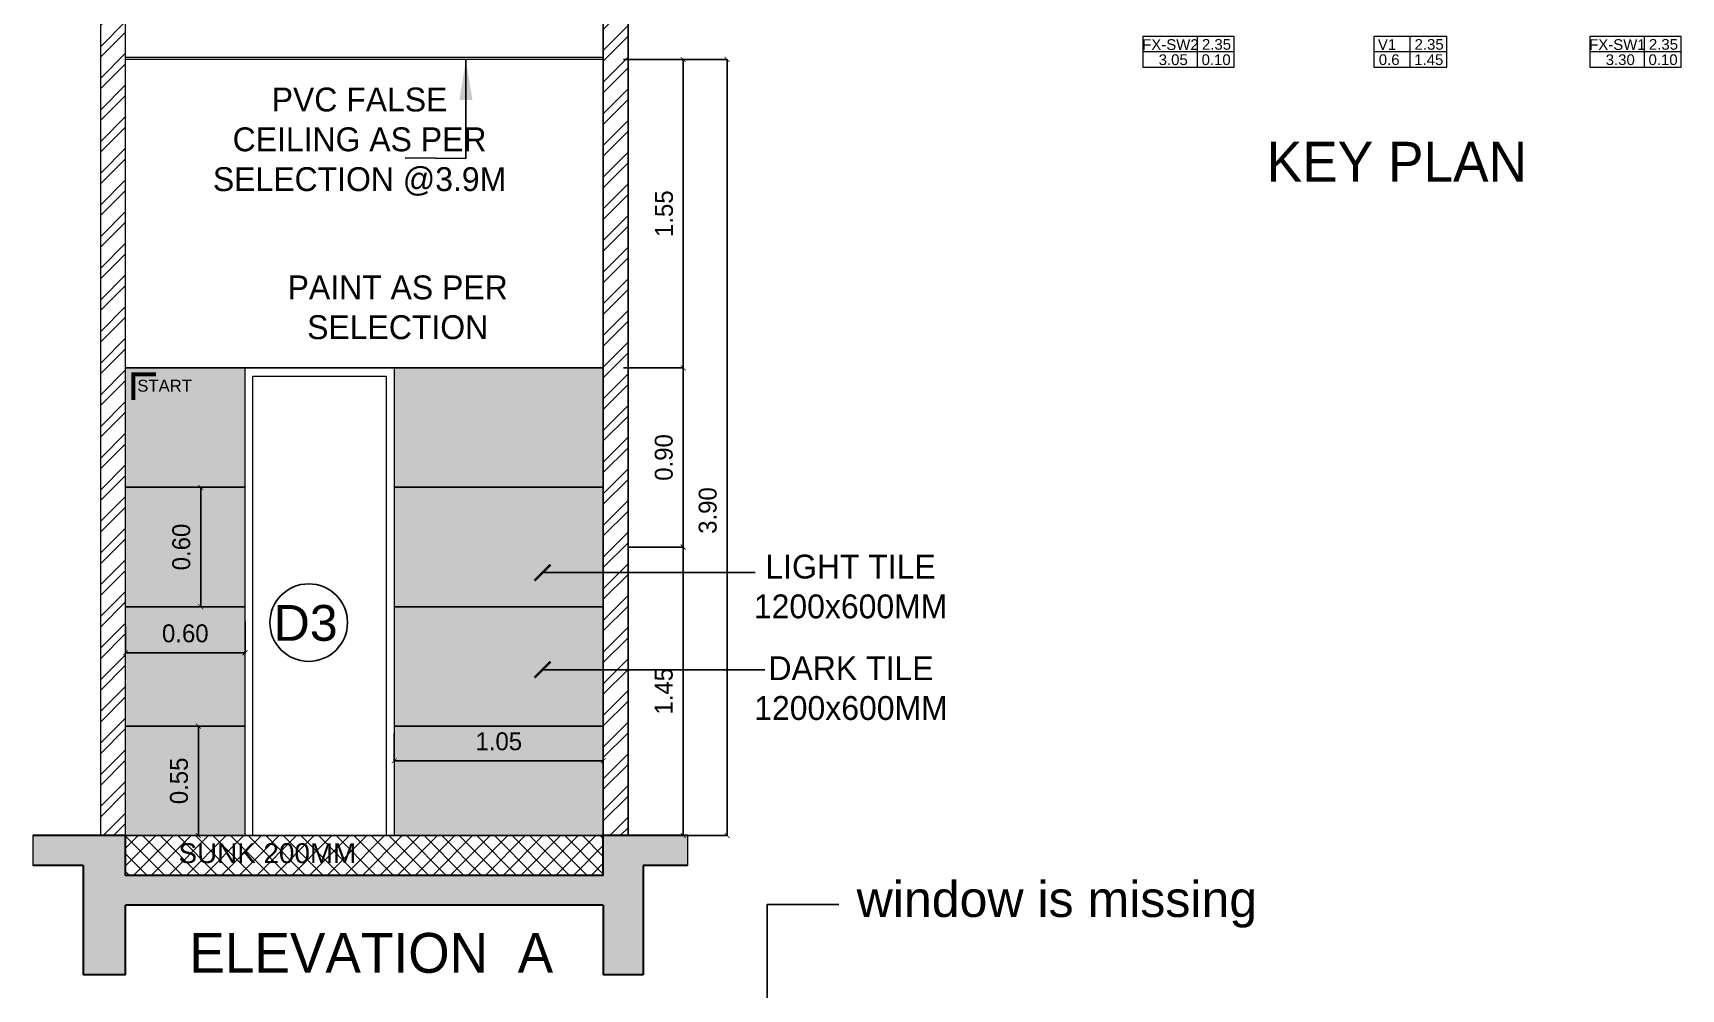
# Model space of a CAD drawing. Header units: metres. Extents: x 494 to 1845, y -666 to 1061.
# Drawn here: x 1404.7 to 1412.98, y 256.14 to 260.94 of the extents above; entities that cross this region are included whole.
import ezdxf
from ezdxf import colors
from ezdxf.entities.mleader import LeaderData, LeaderLine
from ezdxf.math import Vec2, Vec3

# ---------------------------------------------------------------- set-up
doc = ezdxf.new("R2010")
doc.units = ezdxf.units.M
doc.header["$MEASUREMENT"] = 0
doc.linetypes.add('1', pattern=[0])
doc.layers.get('Defpoints').update_dxf_attribs({"color": 12})
for name, color, linetype, lineweight in [('01 WALL', 7, 'Continuous', 25), ('ARCHITECTURAL COMMENTS', 2, 'Continuous', 30), ('VDA - FALSE CEILING', 7, 'Continuous', 5), ('VDA-Col-slab', 1, 'Continuous', 30), ('VDA-DOOR', 23, 'Continuous', 5), ('VDA-DW TAGS', 4, 'Continuous', 9), ('VDA-HATCH', 8, 'Continuous', 9), ('VDA-WALL', 250, 'Continuous', 25), ('VDA_DARK TILES', 8, 'Continuous', 9), ('VDA_LIGHT TILES', 254, 'Continuous', 5)]:
    doc.layers.add(name, color=color, linetype=linetype, lineweight=lineweight)
for name, color, linetype in [('MLC', 6, 'Continuous'), ('VDA DIMENSION', 8, 'Continuous'), ('VDA-TEXT', 250, '1'), ('VDA-WALL HATCH', 252, 'Continuous'), ('VDA_TILES', 152, '1')]:
    doc.layers.add(name, color=color, linetype=linetype)
doc.styles.add('0.2', font='arial.ttf', dxfattribs={"height": 0.2})
doc.styles.add('arial', font='arial.ttf', dxfattribs={"height": 0.3})
doc.styles.add('PDF Century Gothic Bold', font='GOTHICB.TTF')
doc.styles.add('RS', font='GOTHIC.TTF')
doc.styles.get("Standard").update_dxf_attribs({"font": 'arial.ttf'})
doc.dimstyles.new('SMALL', dxfattribs={"dimtxt": 0.16, "dimasz": 0.05, "dimexe": 0, "dimexo": 0, "dimgap": 0.05, "dimtad": 0, "dimdec": 1, "dimzin": 0, "dimdsep": 46, "dimtxsty": 'RS', "dimblk": 'ARCHTICK', "dimcen": 2.5, "dimclrd": 256, "dimclre": 256, "dimclrt": 5, "dimadec": 0, "dimazin": 0, "dimtfac": 1, "dimtofl": 0, "dimtmove": 0, "dimatfit": 3, "dimldrblk": 'ARCHTICK', "dimfxl": 0, "dimtolj": 1, "dimtzin": 0, "dimarcsym": 0})
doc.dimstyles.new('SMALL-1', dxfattribs={"dimtxt": 0.16, "dimasz": 0.035, "dimexe": 0, "dimexo": 0.1, "dimgap": 0.05, "dimtad": 1, "dimzin": 0, "dimdsep": 46, "dimtxsty": 'RS', "dimblk": 'DOT', "dimcen": 2.5, "dimclrd": 256, "dimclre": 256, "dimclrt": 5, "dimadec": 0, "dimazin": 0, "dimtfac": 1, "dimtdec": 3, "dimtofl": 0, "dimtmove": 0, "dimatfit": 3, "dimfxl": 0, "dimtolj": 1, "dimtzin": 0, "dimarcsym": 0})

# ---------------------------------------------------------------- blocks, each defined once
blk = doc.blocks.new('V1')
at = {"layer": 'VDA-DW TAGS'}
for p, q in [((1525.346, 322.826), (1525.346, 323.156)), ((1525.741, 322.991), (1524.951, 322.991))]:
    blk.add_line(p, q, dxfattribs=at)
blk.add_lwpolyline([(1525.741, 323.156), (1524.951, 323.156), (1524.951, 322.826), (1525.741, 322.826)], close=True, dxfattribs=at)
at = {"layer": 'VDA-DW TAGS', "char_height": 0.116, "attachment_point": 8, "style": 'arial'}
for s, insert, width in [('V1', (1525.094, 323.012), 0.28229), ('2.35', (1525.55, 323.012), 0.28229), ('0.6', (1525.117, 322.846), 0.27584), ('1.45', (1525.546, 322.846), 0.36617)]:
    blk.add_mtext(s, dxfattribs=dict(at, insert=insert, width=width))
blk = doc.blocks.new('FX SW1')
at = {"layer": 'VDA-DW TAGS'}
for p, q in [((1541.59, 314.015), (1541.59, 314.346)), ((1541.985, 314.181), (1540.995, 314.181))]:
    blk.add_line(p, q, dxfattribs=at)
blk.add_lwpolyline([(1541.985, 314.346), (1540.995, 314.346), (1540.995, 314.015), (1541.985, 314.015)], close=True, dxfattribs=at)
at = {"layer": 'VDA-DW TAGS', "char_height": 0.116, "attachment_point": 8, "style": 'arial'}
for s, insert, width in [('FX-SW1', (1541.295, 314.2), 0.28229), ('2.35', (1541.794, 314.202), 0.28229), ('3.30', (1541.326, 314.036), 0.27584), ('0.10', (1541.79, 314.036), 0.36617)]:
    blk.add_mtext(s, dxfattribs=dict(at, insert=insert, width=width))
blk = doc.blocks.new('FX SW 2')
at = {"layer": 'VDA-DW TAGS'}
for p, q in [((1536.635, 314.015), (1536.635, 314.346)), ((1537.03, 314.181), (1536.041, 314.181))]:
    blk.add_line(p, q, dxfattribs=at)
blk.add_lwpolyline([(1537.03, 314.346), (1536.041, 314.346), (1536.041, 314.015), (1537.03, 314.015)], close=True, dxfattribs=at)
at = {"layer": 'VDA-DW TAGS', "char_height": 0.116, "attachment_point": 8, "style": 'arial'}
for s, insert, width in [('FX-SW2', (1536.341, 314.2), 0.28229), ('2.35', (1536.84, 314.202), 0.28229), ('3.05', (1536.371, 314.036), 0.27584), ('0.10', (1536.836, 314.036), 0.36617)]:
    blk.add_mtext(s, dxfattribs=dict(at, insert=insert, width=width))
blk = doc.blocks.new('FDHTRH')
at = {"layer": 'VDA-HATCH'}
for name, p in [('FX SW 2', (-1531.34, -315.024)), ('V1', (-1517.746, -323.834)), ('FX SW1', (-1531.451, -315.024))]:
    blk.add_blockref(name, p, dxfattribs=at)
blk = doc.blocks.new('_ArchTick')
at = {"color": 0, "linetype": 'ByBlock', "const_width": 0.15}
blk.add_lwpolyline([(-0.5, -0.5), (0.5, 0.5)], dxfattribs=at)
blk = doc.blocks.new('*D553')
at = {"layer": 'Defpoints', "color": 0}
for p in [(1407.5928, 258.3612), (1407.9699, 258.3612), (1407.6934, 256.9112)]:
    blk.add_point(p, dxfattribs=at)
at = {"layer": 'VDA DIMENSION', "lineweight": -2}
for p, q in [((1407.6928, 258.3612), (1407.9699, 258.3612)), ((1407.9699, 256.9112), (1407.9699, 258.3612)), ((1407.7934, 256.9112), (1407.9699, 256.9112))]:
    blk.add_line(p, q, dxfattribs=at)
at = {"layer": 'VDA DIMENSION', "lineweight": -2, "xscale": 0.025, "yscale": 0.025, "zscale": 0.025}
for p, rotation in [((1407.9699, 258.3612), 90), ((1407.9699, 256.9112), 270)]:
    blk.add_blockref('_ArchTick', p, dxfattribs=dict(at, rotation=rotation))
at = {"layer": 'VDA DIMENSION', "color": 5, "insert": (1407.8726, 257.6362), "char_height": 0.09, "attachment_point": 5, "rotation": 90, "style": 'RS'}
blk.add_mtext('\\A1;1.45', dxfattribs=at)
blk = doc.blocks.new('*D554')
at = {"layer": 'Defpoints', "color": 0}
for p in [(1407.1934, 259.2612), (1407.9699, 259.2612), (1407.6934, 258.3612)]:
    blk.add_point(p, dxfattribs=at)
at = {"layer": 'VDA DIMENSION', "lineweight": -2}
for p, q in [((1407.6699, 259.2612), (1407.9699, 259.2612)), ((1407.9699, 258.3612), (1407.9699, 259.2612)), ((1407.7934, 258.3612), (1407.9699, 258.3612))]:
    blk.add_line(p, q, dxfattribs=at)
at = {"layer": 'VDA DIMENSION', "lineweight": -2, "xscale": 0.025, "yscale": 0.025, "zscale": 0.025}
for p, rotation in [((1407.9699, 259.2612), 90), ((1407.9699, 258.3612), 270)]:
    blk.add_blockref('_ArchTick', p, dxfattribs=dict(at, rotation=rotation))
at = {"layer": 'VDA DIMENSION', "color": 5, "insert": (1407.8726, 258.8112), "char_height": 0.09, "attachment_point": 5, "rotation": 90, "style": 'RS'}
blk.add_mtext('\\A1;0.90', dxfattribs=at)
blk = doc.blocks.new('*D555')
at = {"layer": 'Defpoints', "color": 0}
for p in [(1407.5684, 260.8112), (1408.1907, 260.8112), (1407.6934, 256.9112)]:
    blk.add_point(p, dxfattribs=at)
at = {"layer": 'VDA DIMENSION', "lineweight": -2}
for p, q in [((1407.8907, 260.8112), (1408.1907, 260.8112)), ((1408.1907, 256.9112), (1408.1907, 260.8112)), ((1407.8907, 256.9112), (1408.1907, 256.9112))]:
    blk.add_line(p, q, dxfattribs=at)
at = {"layer": 'VDA DIMENSION', "lineweight": -2, "xscale": 0.025, "yscale": 0.025, "zscale": 0.025}
for p, rotation in [((1408.1907, 260.8112), 90), ((1408.1907, 256.9112), 270)]:
    blk.add_blockref('_ArchTick', p, dxfattribs=dict(at, rotation=rotation))
at = {"layer": 'VDA DIMENSION', "color": 5, "insert": (1408.0934, 258.5446), "char_height": 0.09, "attachment_point": 5, "rotation": 90, "style": 'RS'}
blk.add_mtext('\\A1;3.90', dxfattribs=at)
blk = doc.blocks.new('*D556')
at = {"layer": 'Defpoints', "color": 0}
for p in [(1407.5684, 260.8112), (1407.9699, 260.8112), (1407.6934, 259.2612)]:
    blk.add_point(p, dxfattribs=at)
at = {"layer": 'VDA DIMENSION', "lineweight": -2}
for p, q in [((1407.6699, 260.8112), (1407.9699, 260.8112)), ((1407.9699, 259.2612), (1407.9699, 260.8112)), ((1407.7934, 259.2612), (1407.9699, 259.2612))]:
    blk.add_line(p, q, dxfattribs=at)
at = {"layer": 'VDA DIMENSION', "lineweight": -2, "xscale": 0.025, "yscale": 0.025, "zscale": 0.025}
for p, rotation in [((1407.9699, 260.8112), 90), ((1407.9699, 259.2612), 270)]:
    blk.add_blockref('_ArchTick', p, dxfattribs=dict(at, rotation=rotation))
at = {"layer": 'VDA DIMENSION', "color": 5, "insert": (1407.8738, 260.0362), "char_height": 0.09, "attachment_point": 5, "rotation": 90, "style": 'RS'}
blk.add_mtext('\\A1;1.55', dxfattribs=at)
blk = doc.blocks.new('_Dot')
at = {"color": 0, "linetype": 'ByBlock', "lineweight": -2}
blk.add_line((-0.5, 0), (-1, 0), dxfattribs=at)
at = {"color": 0, "linetype": 'ByBlock', "const_width": 0.5}
blk.add_lwpolyline([(-0.25, 0, 1), (0.25, 0, 1)], format="xyb", close=True, dxfattribs=at)
blk = doc.blocks.new('*D557')
at = {"layer": 'Defpoints', "color": 0}
for p in [(1405.5458, 258.6612), (1405.5458, 258.0612), (1405.5458, 258.0612)]:
    blk.add_point(p, dxfattribs=at)
at = {"layer": 'VDA DIMENSION', "lineweight": -2}
for p, q in [((1405.4458, 258.6612), (1405.5458, 258.6612)), ((1405.5458, 258.6612), (1405.5458, 258.0612)), ((1405.4458, 258.0612), (1405.5458, 258.0612))]:
    blk.add_line(p, q, dxfattribs=at)
at = {"layer": 'VDA DIMENSION', "lineweight": -2, "xscale": 0.025, "yscale": 0.025, "zscale": 0.025}
for p, rotation in [((1405.5458, 258.6612), 90), ((1405.5458, 258.0612), 270)]:
    blk.add_blockref('_ArchTick', p, dxfattribs=dict(at, rotation=rotation))
at = {"layer": 'VDA DIMENSION', "color": 5, "insert": (1405.4486, 258.3612), "char_height": 0.09, "attachment_point": 5, "rotation": 90, "style": 'RS'}
blk.add_mtext('\\A1;0.60', dxfattribs=at)
blk = doc.blocks.new('*D558')
at = {"layer": 'Defpoints', "color": 0}
for p in [(1405.1684, 258.0612), (1405.7684, 258.0862), (1405.7684, 257.8297)]:
    blk.add_point(p, dxfattribs=at)
at = {"layer": 'VDA DIMENSION', "lineweight": -2}
for p, q in [((1405.1684, 257.9612), (1405.1684, 257.8297)), ((1405.7684, 257.9862), (1405.7684, 257.8297)), ((1405.1684, 257.8297), (1405.7684, 257.8297))]:
    blk.add_line(p, q, dxfattribs=at)
at = {"layer": 'VDA DIMENSION', "lineweight": -2, "xscale": 0.025, "yscale": 0.025, "zscale": 0.025, "rotation": 180}
blk.add_blockref('_ArchTick', (1405.1684, 257.8297), dxfattribs=at)
at = {"layer": 'VDA DIMENSION', "lineweight": -2, "xscale": 0.025, "yscale": 0.025, "zscale": 0.025}
blk.add_blockref('_ArchTick', (1405.7684, 257.8297), dxfattribs=at)
at = {"layer": 'VDA DIMENSION', "color": 5, "insert": (1405.4684, 257.9269), "char_height": 0.09, "attachment_point": 5, "style": 'RS'}
blk.add_mtext('\\A1;0.60', dxfattribs=at)
blk = doc.blocks.new('*D559')
at = {"layer": 'Defpoints', "color": 0}
for p in [(1405.3587, 257.4612), (1405.3587, 256.9112), (1405.5341, 256.9112)]:
    blk.add_point(p, dxfattribs=at)
at = {"layer": 'VDA DIMENSION', "lineweight": -2}
for p, q in [((1405.4587, 257.4612), (1405.5341, 257.4612)), ((1405.5341, 257.4612), (1405.5341, 256.9112)), ((1405.4587, 256.9112), (1405.5341, 256.9112))]:
    blk.add_line(p, q, dxfattribs=at)
at = {"layer": 'VDA DIMENSION', "lineweight": -2, "xscale": 0.025, "yscale": 0.025, "zscale": 0.025}
for p, rotation in [((1405.5341, 257.4612), 90), ((1405.5341, 256.9112), 270)]:
    blk.add_blockref('_ArchTick', p, dxfattribs=dict(at, rotation=rotation))
at = {"layer": 'VDA DIMENSION', "color": 5, "insert": (1405.4369, 257.1862), "char_height": 0.09, "attachment_point": 5, "rotation": 90, "style": 'RS'}
blk.add_mtext('\\A1;0.55', dxfattribs=at)
blk = doc.blocks.new('*D560')
at = {"layer": 'Defpoints', "color": 0}
for p in [(1406.5184, 257.523), (1407.5684, 257.523), (1407.5684, 257.2871)]:
    blk.add_point(p, dxfattribs=at)
at = {"layer": 'VDA DIMENSION', "lineweight": -2}
for p, q in [((1406.5184, 257.423), (1406.5184, 257.2871)), ((1407.5684, 257.423), (1407.5684, 257.2871)), ((1406.5184, 257.2871), (1407.5684, 257.2871))]:
    blk.add_line(p, q, dxfattribs=at)
at = {"layer": 'VDA DIMENSION', "lineweight": -2, "xscale": 0.025, "yscale": 0.025, "zscale": 0.025, "rotation": 180}
blk.add_blockref('_ArchTick', (1406.5184, 257.2871), dxfattribs=at)
at = {"layer": 'VDA DIMENSION', "lineweight": -2, "xscale": 0.025, "yscale": 0.025, "zscale": 0.025}
blk.add_blockref('_ArchTick', (1407.5684, 257.2871), dxfattribs=at)
at = {"layer": 'VDA DIMENSION', "color": 5, "insert": (1407.0434, 257.3844), "char_height": 0.09, "attachment_point": 5, "style": 'RS'}
blk.add_mtext('\\A1;1.05', dxfattribs=at)

msp = doc.modelspace()

# ---------------------------------------------------------------- hatches: boundary and pattern name
at = {"layer": 'VDA-HATCH'}
h = msp.add_hatch(dxfattribs=at)
h.set_pattern_fill('ANSI37', color=43, scale=0.5, angle=90)
h.set_pattern_definition([(135, (140.803393, -113.99966), (-0.0441941738, -0.0441941738), []), (225, (140.803393, -113.99966), (0.0441941738, -0.0441941738), [])])
h.paths.add_polyline_path([(1405.1684, 256.7112), (1405.1684, 256.9112), (1407.5684, 256.9112), (1407.5684, 256.7112)])
at = {"layer": 'VDA-WALL HATCH'}
h = msp.add_hatch(dxfattribs=at)
h.set_pattern_fill('ANSI32', color=256, scale=0.3, angle=360)
h.set_pattern_definition([(45, (140.80339, -113.99966), (-0.079549513, 0.079549513), []), (45, (140.85643, -113.99966), (-0.079549513, 0.079549513), [])])
h.paths.add_polyline_path([(1405.1684, 256.9112), (1405.0434, 256.9112), (1405.0434, 261.1112), (1405.1684, 261.1112)])
h.paths.add_polyline_path([(1407.6934, 256.9112), (1407.5684, 256.9112), (1407.5684, 261.1112), (1407.6934, 261.1112)])
h = msp.add_hatch(color=8, dxfattribs=at)
h.dxf.hatch_style = 1
h.paths.add_polyline_path([(1404.7031, 256.9112), (1404.7031, 256.7612), (1404.9559, 256.7612), (1404.9559, 256.2112), (1405.1684, 256.2112), (1405.1684, 256.5612), (1407.5684, 256.5612), (1407.5684, 256.2112), (1407.7684, 256.2112), (1407.7684, 256.7612), (1407.9923, 256.7612), (1407.9923, 256.9112), (1407.5684, 256.9112), (1407.5684, 256.7112), (1405.1684, 256.7112), (1405.1684, 256.9112)])
at = {"layer": 'VDA_DARK TILES', "lineweight": 25, "true_color": 0x939598}
h = msp.add_hatch(color=252, dxfattribs=at)
h.dxf.hatch_style = 1
h.paths.add_polyline_path([(1406.5184, 258.6612), (1407.5684, 258.6612), (1407.5684, 259.2612), (1406.5184, 259.2612)])
h.paths.add_polyline_path([(1405.7684, 258.6612), (1405.7684, 259.2612), (1405.1684, 259.2612), (1405.1684, 258.6612)])
h = msp.add_hatch(color=252, dxfattribs=at)
h.dxf.hatch_style = 1
h.paths.add_polyline_path([(1406.5184, 257.4612), (1407.5684, 257.4612), (1407.5684, 258.0612), (1406.5184, 258.0612)])
h.paths.add_polyline_path([(1405.7684, 257.4612), (1405.7684, 258.0612), (1405.1684, 258.0612), (1405.1684, 257.4612)])
at = {"layer": 'VDA_LIGHT TILES', "true_color": 0xe3e3e3}
h = msp.add_hatch(color=254, dxfattribs=at)
h.dxf.hatch_style = 1
h.paths.add_polyline_path([(1406.5184, 258.0612), (1407.5684, 258.0612), (1407.5684, 258.6612), (1406.5184, 258.6612)])
h.paths.add_polyline_path([(1405.7684, 258.0612), (1405.7684, 258.6612), (1405.1684, 258.6612), (1405.1684, 258.0612)])
h = msp.add_hatch(color=254, dxfattribs=at)
h.dxf.hatch_style = 1
h.paths.add_polyline_path([(1407.5684, 256.9112), (1407.5684, 257.4612), (1406.5184, 257.4612), (1406.5184, 256.9112), (1407.5684, 256.9112)])
h.paths.add_polyline_path([(1405.1684, 256.9112), (1405.1684, 257.4612), (1405.7684, 257.4612), (1405.7684, 256.9112)])

# ---------------------------------------------------------------- linework, layer by layer
msp.add_line((1405.1684, 256.9112), (1407.1184, 256.9112))
at = {"layer": '01 WALL', "color": 23, "const_width": 0.02}
msp.add_lwpolyline([(1405.3212, 259.2295), (1405.2069, 259.2295), (1405.2069, 259.1007)], dxfattribs=at)
at = {"layer": 'ARCHITECTURAL COMMENTS', "color": 18, "lineweight": 20}
for p, q in [((1404.7031, 256.9112), (1404.7031, 256.7612)), ((1407.9923, 256.9112), (1407.9923, 256.7612))]:
    msp.add_line(p, q, dxfattribs=at)
at = {"layer": 'VDA - FALSE CEILING', "color": 18, "lineweight": 20}
for p, q in [((1407.5684, 260.8212), (1405.1684, 260.8212)), ((1407.5684, 260.8112), (1405.1684, 260.8112))]:
    msp.add_line(p, q, dxfattribs=at)
at = {"layer": 'VDA-Col-slab'}
for p, q in [((1405.1684, 256.9112), (1404.7031, 256.9112)), ((1405.1684, 256.7112), (1405.1684, 256.9112)), ((1407.9923, 256.9112), (1407.5684, 256.9112)), ((1407.5684, 256.7112), (1407.5684, 256.9112)), ((1404.9559, 256.7612), (1404.7031, 256.7612)), ((1404.9559, 256.7612), (1404.9559, 256.2112)), ((1407.5684, 256.7112), (1405.1684, 256.7112)), ((1407.7684, 256.7612), (1407.7684, 256.2112)), ((1407.9923, 256.7612), (1407.7684, 256.7612)), ((1407.5684, 256.5612), (1405.1684, 256.5612)), ((1405.1684, 256.2112), (1405.1684, 256.5612)), ((1407.5684, 256.5612), (1407.5684, 256.2112)), ((1405.1684, 256.2112), (1404.9559, 256.2112)), ((1407.7684, 256.2112), (1407.5684, 256.2112))]:
    msp.add_line(p, q, dxfattribs=at)
at = {"layer": 'VDA-Col-slab', "color": 18, "lineweight": -3, "true_color": 0x000000}
msp.add_line((1407.5684, 256.9112), (1405.1684, 256.9112), dxfattribs=at)
at = {"layer": 'VDA-DOOR', "color": 252}
msp.add_lwpolyline([(1405.7684, 256.9112), (1405.7684, 259.2612), (1406.5184, 259.2612), (1406.5184, 256.9112)], dxfattribs=at)
at = {"layer": 'VDA-DOOR', "color": 8}
msp.add_lwpolyline([(1405.8084, 256.9112), (1405.8084, 259.2195), (1406.4784, 259.2195), (1406.4784, 256.9112)], dxfattribs=at)
at = {"layer": 'VDA-TEXT', "color": 253}
msp.add_circle((1406.0883, 257.9814), 0.1948, dxfattribs=at)
at = {"layer": 'VDA-WALL', "color": 18, "lineweight": 20}
for p, q in [((1405.0434, 256.9112), (1405.0434, 261.1112)), ((1405.1684, 256.9112), (1405.1684, 261.1112))]:
    msp.add_line(p, q, dxfattribs=at)
at = {"layer": 'VDA-WALL'}
for p, q in [((1407.5684, 256.9112), (1407.5684, 261.1112)), ((1407.6934, 256.9112), (1407.6934, 261.1112))]:
    msp.add_line(p, q, dxfattribs=at)
at = {"layer": 'VDA_TILES'}
for p, q in [((1405.1684, 259.2612), (1407.5684, 259.2612)), ((1405.1684, 258.6612), (1405.7684, 258.6612)), ((1406.5184, 258.6612), (1407.5684, 258.6612)), ((1405.1684, 258.0612), (1405.7684, 258.0612)), ((1406.5184, 258.0612), (1407.5684, 258.0612)), ((1405.1684, 257.4612), (1405.7684, 257.4612)), ((1406.5184, 257.4612), (1407.5684, 257.4612))]:
    msp.add_line(p, q, dxfattribs=at)

# ---------------------------------------------------------------- block references
at = {"layer": 'ARCHITECTURAL COMMENTS', "lineweight": 30, "xscale": 0.4636618566776818, "yscale": 0.4636618566776818, "zscale": 0.4636618566776818}
msp.add_blockref('FDHTRH', (1408.0991, 261.2405), dxfattribs=at)

# ---------------------------------------------------------------- texts
at = {"layer": 'VDA-TEXT', "char_height": 0.12, "attachment_point": 2}
for s, insert, width in [('{\\fCentury Gothic|b0|i0|c0|p34;PVC FALSE }{\\fCentury Gothic|b0|i0|c0|p34;CEILING AS PER }{\\fCentury Gothic|b0|i0|c0|p34;SELECTION @3.9M}', (1406.3439, 260.6699), 1.511572), ('{\\fCentury Gothic|b0|i0|c0|p34;PAINT AS PER }{\\fCentury Gothic|b0|i0|c0|p34;SELECTION}', (1406.5354, 259.7259), 1.337712)]:
    msp.add_mtext(s, dxfattribs=dict(at, insert=insert, width=width))
at = {"layer": 'VDA-TEXT'}
for s, insert, char_height, width, attachment_point, style in [('{\\fCentury Gothic|b0|i0|c0|p34;KEY PLAN }', (1411.5553, 260.3974), 0.2, 3.711644, 2, '0.2'), ('{\\fCentury Gothic|b0|i0|c0|p34;LIGHT TILE \\P1200x600MM', (1408.811, 258.0012), 0.12, 1.394661, 8, '0.2'), ('{\\fCentury Gothic|b0|i0|c0|p34;DARK TILE \\P1200x600MM}', (1408.8129, 257.4905), 0.12, 1.394661, 8, '0.2'), ('\\pi0.43168;SUNK 200MM', (1406.3271, 256.8727), 0.1, 1.314504061156185e-11, 3, 'arial'), ('\\pt2;{\\fCentury Gothic|b0|i0|c0|p34;ELEVATION  A}', (1406.4026, 256.4219), 0.2, 2.207254, 2, '0.2')]:
    msp.add_mtext(s, dxfattribs=dict(at, insert=insert, char_height=char_height, width=width, attachment_point=attachment_point, style=style))
at = {"layer": 'VDA-TEXT', "color": 7, "insert": (1404.8897, 259.1409), "char_height": 0.06, "width": 0.951781, "attachment_point": 7, "style": 'arial'}
msp.add_mtext('\\pi0.33747;START ', dxfattribs=at)
at = {"layer": 'VDA-TEXT', "color": 253, "insert": (1406.2338, 257.8874), "char_height": 0.18, "width": 2.162233, "attachment_point": 9, "style": 'PDF Century Gothic Bold'}
msp.add_mtext('{\\fArial|b0|i0|c0|p34;D3}', dxfattribs=at)

# ---------------------------------------------------------------- dimensions: what is measured, and where the dimension line sits
at = {"layer": 'VDA DIMENSION', "color": 18, "true_color": 0x000000}
dim = msp.add_linear_dim(base=(1408.1907, 260.8112), p1=(1407.6934, 256.9112), p2=(1407.5684, 260.8112), angle=90, dimstyle='SMALL-1', override={"dimtxt": 0.09, "dimasz": 0.025, "dimblk": 'ArchTick'}, dxfattribs=at)
dim.commit()
dim.dimension.update_dxf_attribs({"geometry": '*D555', "text_midpoint": (1408.1907, 258.5446), "dimtype": 160})
for base, p1, p2, picture, middle in [((1407.9699, 260.8112), (1407.6934, 259.2612), (1407.5684, 260.8112), '*D556', (1407.8738, 260.0362)), ((1407.9699, 259.2612), (1407.6934, 258.3612), (1407.1934, 259.2612), '*D554', (1407.8726, 258.8112)), ((1405.5458, 258.0612, -1.776), (1405.5458, 258.6612), (1405.5458, 258.0612), '*D557', (1405.4486, 258.3612, -1.776)), ((1407.9699, 258.3612), (1407.6934, 256.9112), (1407.5928, 258.3612), '*D553', (1407.8726, 257.6362)), ((1405.5341, 256.9112, -1.776), (1405.3587, 257.4612), (1405.3587, 256.9112), '*D559', (1405.4369, 257.1862, -1.776))]:
    dim = msp.add_linear_dim(base=base, p1=p1, p2=p2, angle=90, dimstyle='SMALL-1', override={"dimtxt": 0.09, "dimasz": 0.025, "dimblk": 'ArchTick'}, dxfattribs=at)
    dim.commit()
    dim.dimension.update_dxf_attribs({"geometry": picture, "text_midpoint": middle})
for base, p1, p2, picture, middle in [((1405.7684, 257.8297, -1.776), (1405.1684, 258.0612), (1405.7684, 258.0862), '*D558', (1405.4684, 257.9269, -1.776)), ((1407.5684, 257.2871), (1406.5184, 257.523, 1.776), (1407.5684, 257.523, 1.776), '*D560', (1407.0434, 257.3844))]:
    dim = msp.add_linear_dim(base=base, p1=p1, p2=p2, dimstyle='SMALL-1', override={"dimtxt": 0.09, "dimasz": 0.025, "dimblk": 'ArchTick'}, dxfattribs=at)
    dim.commit()
    dim.dimension.update_dxf_attribs({"geometry": picture, "text_midpoint": middle})

# ---------------------------------------------------------------- leaders
at = {"layer": 'MLC'}
ml = msp.add_multileader_mtext('Standard', dxfattribs=at)
ml.set_content('window is missing', color=256)
ml.set_leader_properties()
ml.build(insert=Vec2(0, 0))
ml.multileader.update_dxf_attribs({"dogleg_length": 0.36, "arrow_head_size": 0.18})
ctx = ml.context
ctx.base_point, ctx.char_height, ctx.arrow_head_size, ctx.landing_gap_size, ctx.plane_origin = Vec3(1408.7514, 256.5657), 0.18, 0.18, 0.09, Vec3(1408.3914, 255.5524)
notes = []
notes.append((ctx, [(0, (1, 1, 0), (1408.3914, 256.5657), (1, 0), 0.36, [(0, [(1408.3914, 255.5524)], 0, [])])]))
ctx.mtext.insert, ctx.mtext.flow_direction = Vec3(1408.8414, 256.6822), 5
at = {"layer": 'VDA-TEXT'}
msp.add_leader([(1406.8783, 260.8076, 0.0001), (1406.8783, 260.3139, 0.0001), (1406.5722, 260.3165, 0.0001)], dimstyle='SMALL-1', override={"dimasz": 0.2, "dimtad": 0, "dimclrd": 8, "dimfxl": 0}, dxfattribs=at)
at = {"layer": 'VDA-TEXT', "color": 1}
for points in [[(1407.2629, 258.2324, -0.0013), (1408.3318, 258.2324, -0.0013)], [(1407.2629, 257.7449, -0.0013), (1408.3805, 257.7449, -0.0013)]]:
    msp.add_leader(points, dimstyle='SMALL', override={"dimasz": 0.08, "dimfxl": 0.3, "dimarcsym": 1}, dxfattribs=at)
for ctx, leaders in notes:
    for number, flags, end, landing, length, lines in leaders:
        leader = LeaderData()
        leader.index, (leader.has_last_leader_line, leader.has_dogleg_vector, leader.attachment_direction) = number, flags
        leader.last_leader_point, leader.dogleg_vector, leader.dogleg_length = Vec3(end), Vec3(landing), length
        for number, points, colour, breaks in lines:
            line = LeaderLine()
            line.index, line.vertices, line.color, line.breaks = number, Vec3.list(points), colors.encode_raw_color(colour), breaks
            leader.lines.append(line)
        ctx.leaders.append(leader)

doc.saveas('drawing.dxf')
